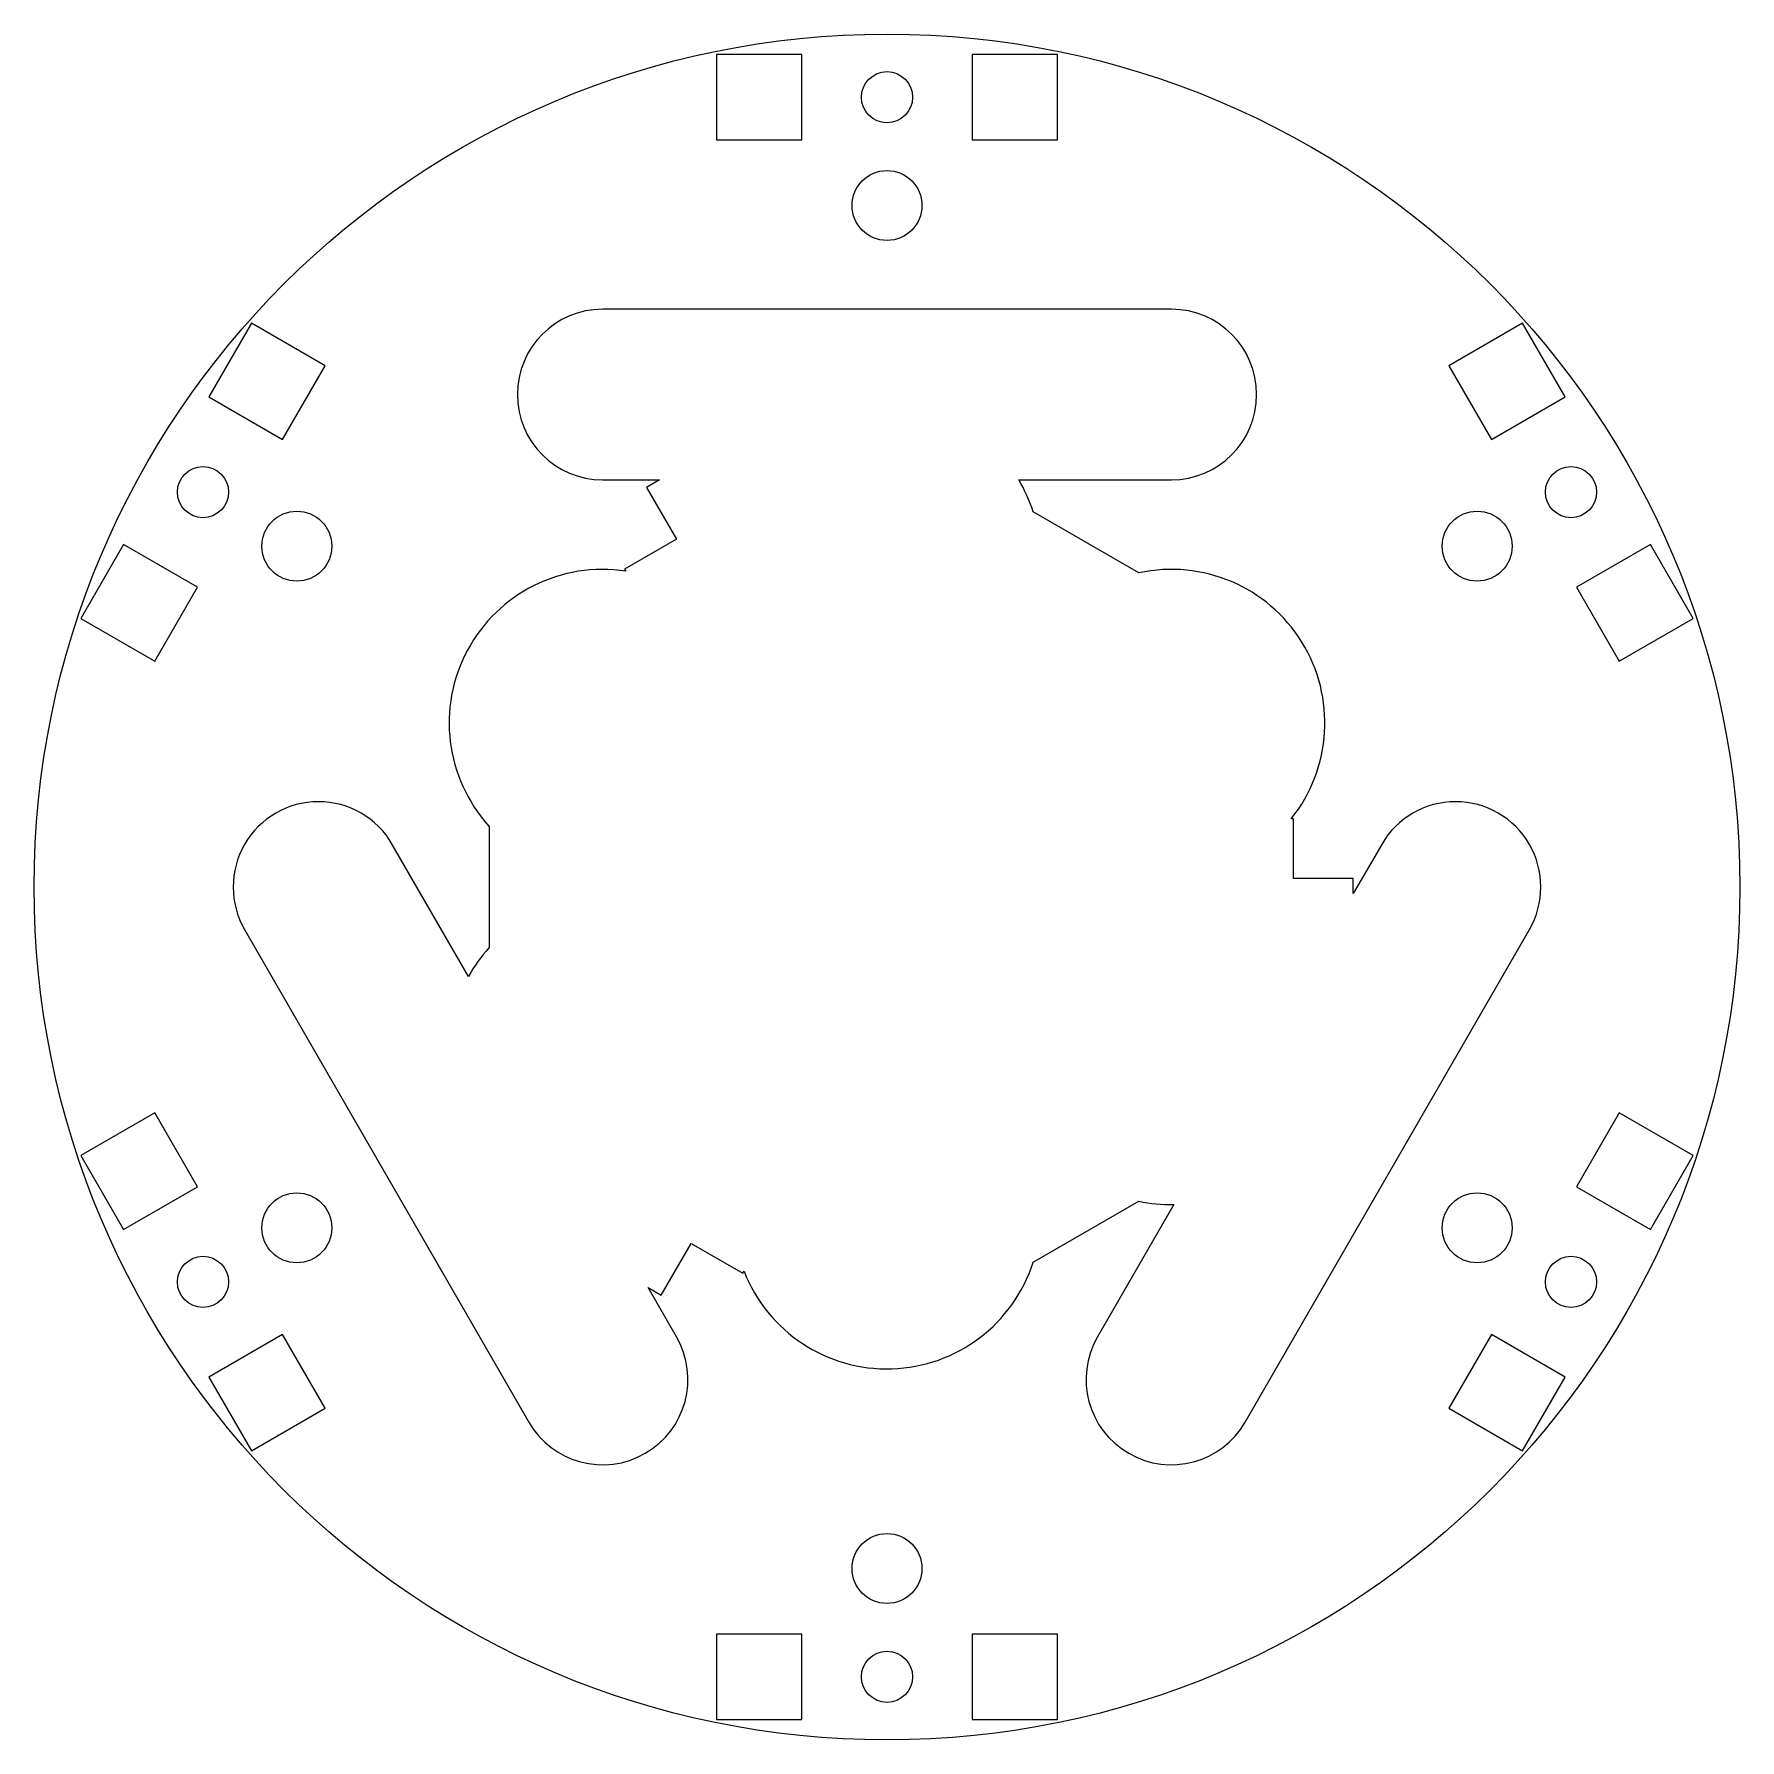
# Model space of a CAD drawing. Header units: millimetres. Extents: x -50 to 50, y -50 to 50.
import ezdxf

# ---------------------------------------------------------------- set-up
doc = ezdxf.new("R2010")
doc.units = ezdxf.units.MM

msp = doc.modelspace()

# ---------------------------------------------------------------- linework, layer by layer
at = {"color": 7, "linetype": 'Continuous', "lineweight": 25}
for p, q in [((-5, 48.8), (-10, 48.8)), ((-10, 48.8), (-10, 43.8)), ((-5, 43.8), (-5, 48.8)), ((5, 48.8), (5, 43.8)), ((10, 48.8), (5, 48.8)), ((10, 43.8), (10, 48.8)), ((-10, 43.8), (-5, 43.8)), ((5, 43.8), (10, 43.8)), ((-37.26, 33.06), (-39.76, 28.73)), ((-32.93, 30.56), (-37.26, 33.06)), ((16.67, 33.87), (-16.67, 33.87)), ((37.26, 33.06), (32.93, 30.56)), ((39.76, 28.73), (37.26, 33.06)), ((-35.43, 26.23), (-32.93, 30.56)), ((32.93, 30.56), (35.43, 26.23)), ((-39.76, 28.73), (-35.43, 26.23)), ((35.43, 26.23), (39.76, 28.73)), ((-16.67, 23.87), (-13.33, 23.87)), ((-13.33, 23.87), (-14.1, 23.42)), ((-14.1, 23.42), (-12.35, 20.39)), ((7.72, 23.87), (16.67, 23.87)), ((14.76, 18.42), (8.57, 22)), ((-44.76, 20.07), (-47.26, 15.74)), ((-40.43, 17.57), (-44.76, 20.07)), ((-12.35, 20.39), (-15.38, 18.64)), ((44.76, 20.07), (40.43, 17.57)), ((47.26, 15.74), (44.76, 20.07)), ((-15.38, 18.64), (-15.31, 18.52)), ((-42.93, 13.24), (-40.43, 17.57)), ((40.43, 17.57), (42.93, 13.24)), ((-47.26, 15.74), (-42.93, 13.24)), ((42.93, 13.24), (47.26, 15.74)), ((23.83, 4), (23.69, 4)), ((23.83, 0.5), (23.83, 4)), ((-23.33, 3.58), (-23.33, -3.58)), ((-24.53, -5.25), (-29, 2.5)), ((29, 2.5), (27.33, -0.39)), ((27.33, 0.5), (23.83, 0.5)), ((27.33, -0.39), (27.33, 0.5)), ((-37.66, -2.5), (-21, -31.37)), ((21, -31.37), (37.66, -2.5)), ((-42.93, -13.24), (-47.26, -15.74)), ((-40.43, -17.57), (-42.93, -13.24)), ((42.93, -13.24), (40.43, -17.57)), ((47.26, -15.74), (42.93, -13.24)), ((-47.26, -15.74), (-44.76, -20.07)), ((44.76, -20.07), (47.26, -15.74)), ((-44.76, -20.07), (-40.43, -17.57)), ((40.43, -17.57), (44.76, -20.07)), ((8.57, -22), (14.76, -18.42)), ((16.81, -18.62), (12.34, -26.37)), ((-13.23, -23.92), (-11.48, -20.89)), ((-11.48, -20.89), (-8.45, -22.64)), ((-8.45, -22.64), (-8.38, -22.52)), ((-14.01, -23.48), (-13.23, -23.92)), ((-12.34, -26.37), (-14.01, -23.48)), ((-35.43, -26.23), (-39.76, -28.73)), ((-32.93, -30.56), (-35.43, -26.23)), ((35.43, -26.23), (32.93, -30.56)), ((39.76, -28.73), (35.43, -26.23)), ((-39.76, -28.73), (-37.26, -33.06)), ((37.26, -33.06), (39.76, -28.73)), ((-37.26, -33.06), (-32.93, -30.56)), ((32.93, -30.56), (37.26, -33.06)), ((-5, -43.8), (-10, -43.8)), ((-10, -43.8), (-10, -48.8)), ((-5, -48.8), (-5, -43.8)), ((5, -43.8), (5, -48.8)), ((10, -43.8), (5, -43.8)), ((10, -48.8), (10, -43.8)), ((-10, -48.8), (-5, -48.8)), ((5, -48.8), (10, -48.8))]:
    msp.add_line(p, q, dxfattribs=at)
for centre, radius in [((0, 0), 50), ((0, 46.3), 1.5), ((0, 39.95), 2.05), ((-40.1, 23.15), 1.5), ((40.1, 23.15), 1.5), ((-34.6, 19.98), 2.05), ((34.6, 19.98), 2.05), ((-34.6, -19.98), 2.05), ((34.6, -19.98), 2.05), ((-40.1, -23.15), 1.5), ((40.1, -23.15), 1.5), ((0, -39.95), 2.05), ((0, -46.3), 1.5)]:
    msp.add_circle(centre, radius, dxfattribs=at)
for centre, radius, start, end in [((-16.67, 28.87), 5, 90, 270), ((16.67, 28.87), 5, 270, 90), ((0, 19.25), 9, 17.7946, 30.9047), ((-16.67, 9.62), 9, 81.3382, 222.2054), ((16.67, 9.62), 9, 321.3382, 102.2054), ((-33.33, 0), 5, 30, 210), ((33.33, 0), 5, 330, 150), ((-16.67, -9.62), 9, 137.7946, 150.9047), ((16.67, -9.62), 9, 257.7946, 270.9047), ((0, -19.25), 9, 201.3382, 342.2054), ((-16.67, -28.87), 5, 210, 30), ((16.67, -28.87), 5, 150, 330)]:
    msp.add_arc(centre, radius, start, end, dxfattribs=at)

doc.saveas('drawing.dxf')
